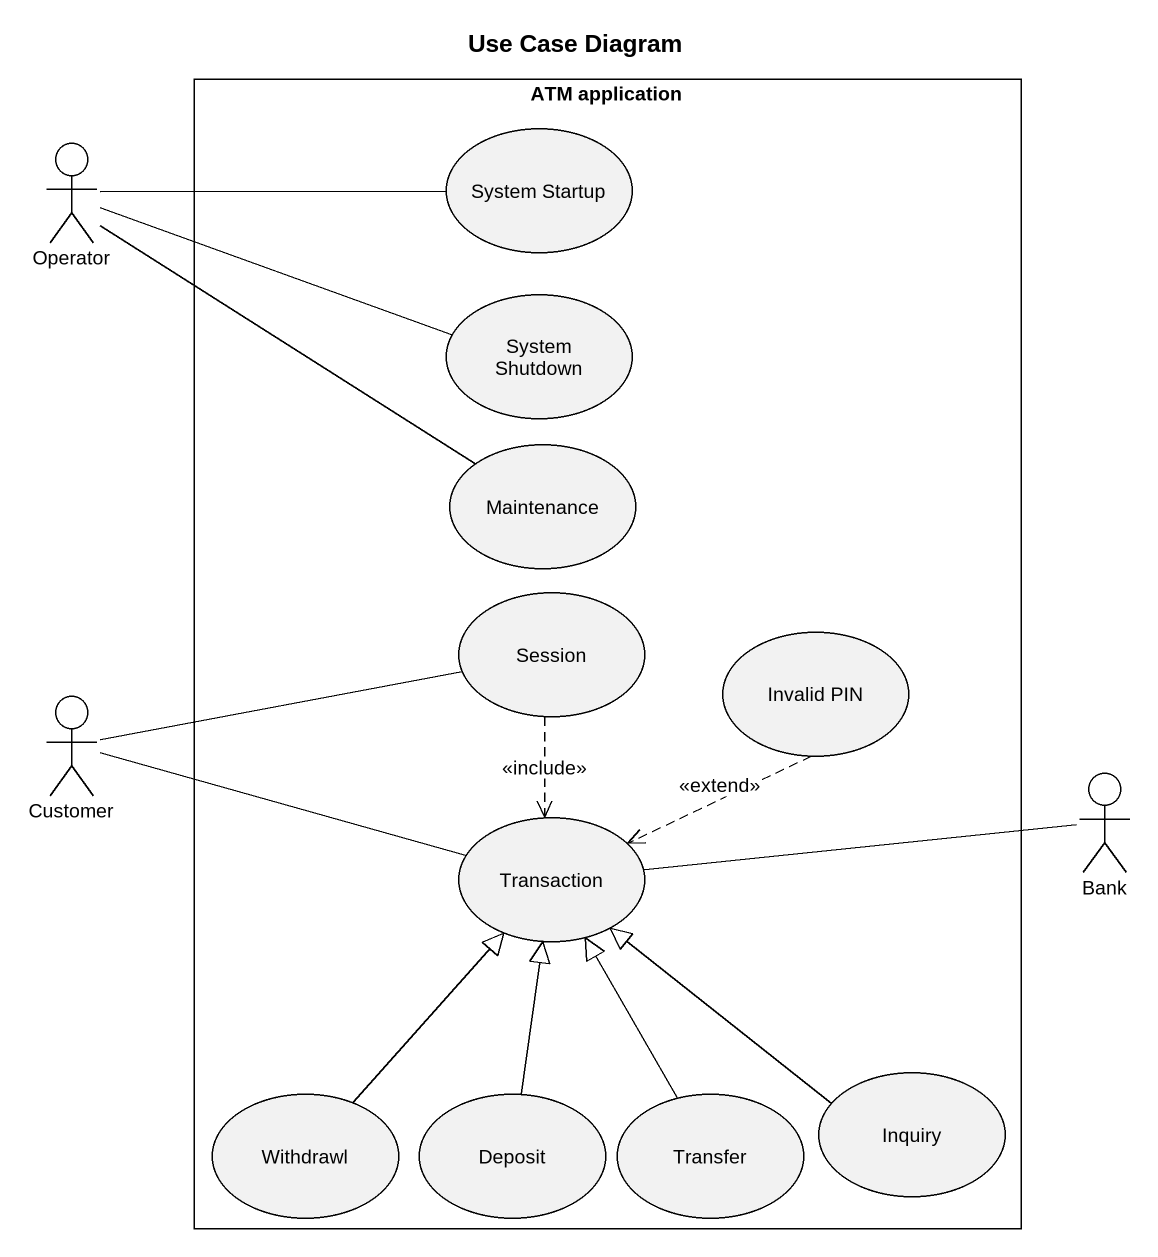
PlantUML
@startuml
title Use Case Diagram
rectangle "ATM application" as ATM_application {
  usecase "System Startup" as System_Startup
  usecase "System Shutdown" as System_Shutdown
  usecase Maintenance
  usecase Session
  usecase "Invalid PIN" as Invalid_PIN
  usecase Transaction
  usecase Inquiry
  usecase Withdrawl
  usecase Deposit
  usecase Transfer
}
actor Operator
actor Customer
actor Bank
Operator -right- System_Startup
Operator -right- System_Shutdown
Operator -right- Maintenance
Session ..> Transaction : <<include>>
Invalid_PIN ..> Transaction : <<extend>>
Customer -right- Session
Customer -right- Transaction
Bank -left- Transaction
Inquiry -up-|> Transaction
Withdrawl -up-|> Transaction
Deposit -up-|> Transaction
Transfer -up-|> Transaction
@enduml
